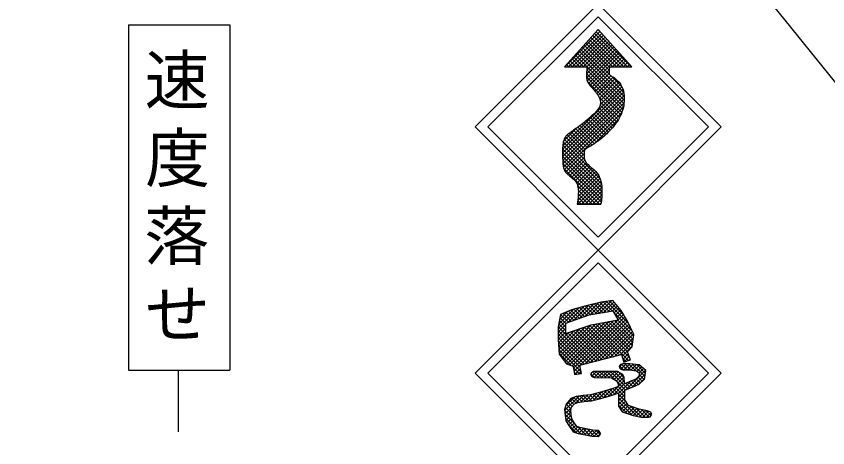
# Model space of a CAD drawing. Units: millimetres, scale not verified. Extents: x 40000 to 680000, y 20000 to 380000.
# Drawn here: x 402743 to 433977, y 265190 to 281808 of the extents above; entities that cross this region are included whole.
import ezdxf
from ezdxf.enums import TextEntityAlignment as Align

# ---------------------------------------------------------------- set-up
doc = ezdxf.new("R2010")
doc.units = ezdxf.units.MM
doc.header["$LTSCALE"] = 1000
doc.layers.add('M-BGD', color=7, linetype='Continuous', lineweight=25)
doc.layers.add('M-STR-STRC', color=7, linetype='Continuous', lineweight=25)
doc.styles.add('ＭＳ ゴシック', font='')
doc.styles.get('ＭＳ ゴシック').set_extended_font_data('MS Gothic')

msp = doc.modelspace()

# ---------------------------------------------------------------- linework, layer by layer
at = {"layer": 'M-BGD'}
for points, knots in [([(348726, 277298), (349806, 278250), (350092, 278517), (351012, 279245), (351567, 279684), (351877, 279933), (352451, 280346), (353285, 280945), (353783, 281238), (354653, 281785), (355368, 282235), (355773, 282482), (356515, 282886), (357645, 283501), (358311, 283784), (359479, 284325), (360393, 284749), (360910, 284978), (361849, 285341), (363254, 285884), (364057, 286149), (365490, 286611), (367652, 287308), (368889, 287614), (371078, 288220), (371604, 288365), (371918, 288378), (372433, 288558), (375545, 289649), (377222, 290440), (380307, 291606), (381491, 292054), (382159, 292290), (383355, 292707), (384569, 293130), (385254, 293359), (386487, 293723), (387341, 293975), (387819, 294123), (388689, 294316), (389442, 294483), (389868, 294572), (390636, 294654), (391822, 294782), (392492, 294792), (393684, 294824), (395932, 294883), (397193, 294868), (399441, 294824), (401162, 294790), (402126, 294755), (403844, 294654), (404606, 294610), (405028, 294509), (405791, 294485), (408370, 294404), (409821, 294226), (412395, 294400), (412760, 294425), (412969, 294413), (413327, 294485), (416260, 295076), (418008, 295131), (420777, 296263), (421928, 296733), (422518, 297126), (423571, 297787), (424177, 298167), (424387, 298301), (425095, 298803)], [0, 0, 0, 0, 1, 1, 1, 2, 2, 2, 3, 3, 3, 4, 4, 4, 5, 5, 5, 6, 6, 6, 7, 7, 7, 8, 8, 8, 9, 9, 9, 10, 10, 10, 11, 11, 11, 12, 12, 12, 13, 13, 13, 14, 14, 14, 15, 15, 15, 16, 16, 16, 17, 17, 17, 18, 18, 18, 19, 19, 19, 20, 20, 20, 21, 21, 21, 22, 22, 22, 23, 23, 23, 23]), ([(372179, 279414), (373969, 280016), (374445, 280190), (375886, 280722), (378405, 281651), (379745, 282353), (382254, 283309), (383065, 283618), (383540, 283735), (384371, 283986), (388286, 285170), (390540, 285628), (394531, 286526), (395480, 286740), (396020, 286835), (396986, 286950), (398268, 287102), (398997, 287156), (400288, 287119), (402523, 287055), (403762, 286764), (405961, 286357), (406765, 286208), (407195, 286031), (407993, 285849), (408714, 285684), (409122, 285602), (409855, 285510), (410250, 285461), (410473, 285437), (410871, 285426), (411731, 285401), (412214, 285386), (413073, 285426), (413536, 285447), (413800, 285435), (414258, 285510), (414963, 285625), (415353, 285727), (416036, 285934), (416818, 286170), (417231, 286378), (417983, 286696), (418760, 287024), (419202, 287203), (419931, 287627), (421975, 288818), (423037, 289623), (425011, 290929), (425508, 291258), (425815, 291403), (426281, 291776), (427480, 292734), (428119, 293313), (429275, 294323), (429722, 294713), (429865, 294837), (430416, 295326)], [0, 0, 0, 0, 1, 1, 1, 2, 2, 2, 3, 3, 3, 4, 4, 4, 5, 5, 5, 6, 6, 6, 7, 7, 7, 8, 8, 8, 9, 9, 9, 10, 10, 10, 11, 11, 11, 12, 12, 12, 13, 13, 13, 14, 14, 14, 15, 15, 15, 16, 16, 16, 17, 17, 17, 18, 18, 18, 19, 19, 19, 19])]:
    msp.add_open_spline(points, degree=3, knots=knots, dxfattribs=at)
at = {"layer": 'M-STR-STRC'}
for p, q in [((412887, 305830), (437047, 275786)), ((420404, 277543), (425142, 282280)), ((425142, 282280), (429880, 277543)), ((420899, 277543), (425142, 281785)), ((425142, 281785), (429385, 277543)), ((407059, 281470), (410962, 281470)), ((407059, 281470), (407059, 268174)), ((410962, 281470), (410962, 268174)), ((425142, 281294), (423842, 279865)), ((423852, 279865), (425208, 281221)), ((423993, 279865), (425276, 281147)), ((426271, 279865), (424999, 281137)), ((426412, 279865), (425066, 281211)), ((425318, 281100), (425134, 281285)), ((425142, 281294), (426442, 279865)), ((424135, 279865), (425343, 281073)), ((424276, 279865), (425410, 280999)), ((424417, 279865), (425478, 280925)), ((424559, 279865), (425545, 280851)), ((425705, 279865), (424730, 280841)), ((425847, 279865), (424797, 280915)), ((425988, 279865), (424864, 280989)), ((426130, 279865), (424932, 281063)), ((426118, 278887), (424460, 280544)), ((425581, 279565), (424527, 280618)), ((425563, 279725), (424595, 280692)), ((425580, 279849), (424662, 280766)), ((424693, 279575), (425747, 280629)), ((424699, 279722), (425680, 280703)), ((424700, 279865), (425612, 280777)), ((424701, 279441), (425814, 280555)), ((424725, 279324), (425882, 280481)), ((424433, 279865), (424123, 280174)), ((424574, 279865), (424191, 280248)), ((426134, 278446), (424258, 280322)), ((426143, 278578), (424325, 280396)), ((426142, 278721), (424393, 280470)), ((424764, 279222), (425949, 280407)), ((424819, 279135), (426017, 280333)), ((425690, 279865), (426084, 280259)), ((425832, 279865), (426151, 280184)), ((423842, 279865), (424711, 279865)), ((423867, 279865), (423854, 279878)), ((424008, 279865), (423921, 279952)), ((424150, 279865), (423989, 280026)), ((424291, 279865), (424056, 280100)), ((425582, 279865), (426442, 279865)), ((425973, 279865), (426219, 280110)), ((426114, 279865), (426286, 280036)), ((426256, 279865), (426353, 279962)), ((426397, 279865), (426421, 279888)), ((426084, 278214), (424694, 279603)), ((426114, 278325), (424700, 279739)), ((424884, 279059), (425564, 279739)), ((424953, 278987), (425566, 279599)), ((426050, 278106), (424700, 279456)), ((426009, 278005), (424739, 279276)), ((425022, 278913), (425625, 279517)), ((425086, 278836), (425715, 279466)), ((425143, 278752), (425798, 279407)), ((425190, 278658), (425874, 279342)), ((425223, 278549), (425948, 279274)), ((426051, 279095), (425638, 279508)), ((423771, 276673), (426093, 278995)), ((423775, 276818), (426051, 279094)), ((425218, 278402), (426005, 279189)), ((423773, 276533), (426119, 278879)), ((423773, 276392), (426138, 278757)), ((423775, 276253), (426145, 278623)), ((425961, 277912), (425167, 278706)), ((423782, 276118), (426136, 278472)), ((423802, 275996), (426108, 278303)), ((425857, 277733), (425211, 278379)), ((425912, 277820), (425227, 278504)), ((423837, 275890), (426049, 278102)), ((425604, 277420), (424976, 278049)), ((425673, 277493), (425046, 278120)), ((425736, 277571), (425113, 278195)), ((425797, 277651), (425170, 278279)), ((425239, 277078), (424599, 277719)), ((425317, 277142), (424676, 277783)), ((425391, 277209), (424752, 277848)), ((425465, 277277), (424827, 277915)), ((425535, 277348), (424902, 277981)), ((424971, 276883), (425916, 277828)), ((420404, 277543), (425142, 272805)), ((420899, 277543), (425142, 273300)), ((423799, 276983), (424323, 277507)), ((424730, 276739), (424107, 277361)), ((424819, 276791), (424192, 277418)), ((424908, 276843), (424277, 277475)), ((424995, 276899), (424360, 277533)), ((425078, 276956), (424441, 277593)), ((425160, 277016), (424521, 277655)), ((425142, 273300), (429385, 277543)), ((425142, 272805), (429880, 277543)), ((424627, 276277), (423832, 277072)), ((424606, 276439), (423882, 277163)), ((424605, 276581), (423948, 277238)), ((424645, 276682), (424025, 277302)), ((425265, 275355), (423777, 276844)), ((425212, 275549), (423795, 276966)), ((425280, 275199), (423771, 276707)), ((425285, 275052), (423772, 276565)), ((425283, 274913), (423773, 276423)), ((423886, 275798), (424606, 276518)), ((425272, 274782), (423774, 276280)), ((425259, 274654), (423781, 276133)), ((423956, 275727), (424603, 276373)), ((424033, 275662), (424632, 276261)), ((424114, 275602), (424677, 276165)), ((425195, 274576), (423809, 275963)), ((424190, 275536), (424747, 276094)), ((424258, 275463), (424822, 276027)), ((424313, 275377), (424900, 275963)), ((424349, 275271), (424977, 275899)), ((424370, 275151), (425048, 275828)), ((424353, 274709), (425208, 275564)), ((424372, 274869), (425170, 275668)), ((424377, 275016), (425112, 275751)), ((425054, 274576), (424346, 275285)), ((424362, 274576), (425240, 275455)), ((424503, 274576), (425268, 275341)), ((424645, 274576), (425279, 275211)), ((424912, 274576), (424375, 275114)), ((424771, 274576), (424376, 274972)), ((424786, 274576), (425285, 275075)), ((424927, 274576), (425284, 274933)), ((424330, 274576), (425247, 274576)), ((424347, 274576), (424333, 274590)), ((424488, 274576), (424353, 274712)), ((424630, 274576), (424369, 274837)), ((425069, 274576), (425272, 274780)), ((425210, 274576), (425255, 274621)), ((420404, 268067), (425142, 272805)), ((425142, 272805), (429880, 268067)), ((420899, 268067), (425142, 272310)), ((425142, 272310), (429385, 268067)), ((424823, 270299), (425335, 270810)), ((424994, 270328), (425495, 270830)), ((425164, 270357), (425656, 270849)), ((425691, 270447), (425329, 270810)), ((425335, 270386), (425752, 270804)), ((426309, 269971), (425455, 270825)), ((426135, 270286), (425581, 270840)), ((425717, 270846), (425708, 270855)), ((423603, 269786), (424397, 270580)), ((423624, 269948), (424201, 270525)), ((423952, 269994), (424594, 270635)), ((424421, 270162), (424092, 270491)), ((424173, 270073), (424785, 270685)), ((424525, 270200), (424199, 270525)), ((424629, 270237), (424310, 270556)), ((424394, 270153), (424973, 270732)), ((424733, 270275), (424420, 270587)), ((424846, 270303), (424531, 270618)), ((424615, 270232), (425161, 270778)), ((424967, 270323), (424641, 270649)), ((425087, 270344), (424754, 270678)), ((425208, 270365), (424867, 270706)), ((425329, 270385), (424981, 270734)), ((425450, 270406), (425094, 270762)), ((425571, 270426), (425208, 270790)), ((425505, 270415), (425817, 270727)), ((425676, 270444), (425881, 270650)), ((425756, 270383), (425945, 270573)), ((425808, 270294), (426010, 270496)), ((423655, 270121), (423978, 270444)), ((423901, 269975), (423671, 270205)), ((423687, 270294), (423736, 270343)), ((424005, 270012), (423693, 270325)), ((424109, 270050), (423792, 270366)), ((424213, 270087), (423892, 270408)), ((424317, 270125), (423992, 270449)), ((424141, 268344), (426116, 270319)), ((424187, 268249), (426168, 270229)), ((426443, 269696), (425756, 270382)), ((425861, 270205), (426064, 270409)), ((423602, 269644), (423885, 269926)), ((423881, 269712), (423627, 269966)), ((423884, 269851), (423649, 270086)), ((423679, 268731), (424864, 269915)), ((423740, 268651), (425041, 269952)), ((423802, 268570), (425217, 269986)), ((423863, 268490), (425392, 270020)), ((423928, 268413), (425568, 270054)), ((424034, 268379), (425743, 270088)), ((424450, 268370), (426220, 270140)), ((424642, 268421), (426271, 270049)), ((425845, 268738), (424717, 269866)), ((425957, 268767), (424823, 269901)), ((424834, 268471), (426317, 269954)), ((426312, 268554), (424935, 269931)), ((426353, 268655), (425053, 269954)), ((426277, 268872), (425172, 269977)), ((426335, 268955), (425290, 270000)), ((426402, 269029), (425409, 270023)), ((426456, 269117), (425527, 270046)), ((426473, 269241), (425645, 270069)), ((426490, 269365), (425764, 270092)), ((426507, 269490), (425882, 270115)), ((423600, 269358), (423880, 269639)), ((423601, 269501), (423883, 269783)), ((424726, 268443), (423601, 269567)), ((424838, 268472), (423603, 269707)), ((424950, 268502), (423605, 269847)), ((423608, 269225), (424014, 269631)), ((423616, 269092), (424226, 269702)), ((423624, 268959), (424439, 269773)), ((423633, 268826), (424651, 269844)), ((425062, 268531), (423975, 269618)), ((425174, 268561), (424081, 269653)), ((425286, 268590), (424187, 269689)), ((425398, 268620), (424293, 269724)), ((425509, 268649), (424399, 269760)), ((425621, 268679), (424505, 269795)), ((425733, 268708), (424611, 269831)), ((425026, 268522), (426363, 269859)), ((425218, 268573), (426410, 269764)), ((425410, 268623), (426456, 269669)), ((425602, 268674), (426502, 269574)), ((424614, 268413), (423600, 269427)), ((424502, 268384), (423604, 269281)), ((425794, 268724), (426499, 269429)), ((425986, 268775), (426477, 269265)), ((424444, 268300), (423614, 269131)), ((424486, 268117), (423623, 268980)), ((426057, 268704), (426454, 269101)), ((424106, 268355), (423633, 268829)), ((426210, 268515), (426073, 268652)), ((426089, 268595), (426300, 268806)), ((426122, 268486), (426336, 268701)), ((424209, 268129), (424432, 268353)), ((425952, 268298), (426071, 268418)), ((426121, 268189), (425963, 268346)), ((426012, 268218), (426219, 268424)), ((426262, 268189), (426043, 268408)), ((426125, 268189), (426360, 268424)), ((426411, 268181), (426168, 268424)), ((426266, 268189), (426487, 268409)), ((426571, 268163), (426310, 268424)), ((426343, 268566), (426373, 268596)), ((426401, 268182), (426614, 268395)), ((426944, 267931), (426463, 268412)), ((426528, 268168), (426730, 268369)), ((426963, 268053), (426623, 268394)), ((426639, 268138), (426806, 268305)), ((407059, 268174), (410962, 268174)), ((408975, 268174), (408975, 265803)), ((420404, 268067), (425142, 263330)), ((420899, 268067), (425142, 263825)), ((424419, 268042), (424182, 268280)), ((424296, 268024), (424213, 268107)), ((424237, 268015), (424459, 268237)), ((424403, 268040), (424485, 268122)), ((424999, 267897), (424862, 268033)), ((424894, 267947), (425078, 268132)), ((425142, 267895), (424928, 268109)), ((424986, 267898), (425220, 268132)), ((425285, 267893), (425046, 268132)), ((425124, 267895), (425361, 268132)), ((425142, 263825), (429385, 268067)), ((425142, 263330), (429880, 268067)), ((425429, 267891), (425188, 268132)), ((425263, 267893), (425502, 268132)), ((425572, 267889), (425329, 268132)), ((425403, 267891), (425644, 268132)), ((425805, 267797), (425470, 268132)), ((425543, 267889), (425785, 268132)), ((426287, 267457), (425612, 268132)), ((425670, 267875), (425912, 268118)), ((426153, 267732), (425753, 268132)), ((425760, 267823), (426002, 268066)), ((425849, 267771), (426090, 268012)), ((426146, 267881), (425904, 268123)), ((426207, 267422), (426960, 268175)), ((426457, 267531), (426960, 268034)), ((426716, 268073), (426883, 268240)), ((426912, 267822), (426719, 268015)), ((425526, 267166), (426151, 267790)), ((426188, 267414), (425864, 267738)), ((425894, 267676), (426136, 267917)), ((425923, 267280), (426410, 267767)), ((426385, 267500), (426207, 267679)), ((426484, 267542), (426305, 267721)), ((426585, 267583), (426404, 267764)), ((426686, 267623), (426505, 267805)), ((426768, 267683), (426601, 267850)), ((426840, 267753), (426673, 267919)), ((426694, 267626), (426933, 267866)), ((425141, 267063), (425473, 267395)), ((425333, 267114), (425681, 267462)), ((425575, 267179), (425383, 267371)), ((425681, 267214), (425494, 267401)), ((425788, 267249), (425601, 267436)), ((425892, 267286), (425708, 267470)), ((425733, 267231), (426160, 267659)), ((426163, 267156), (425812, 267507)), ((426163, 267298), (425911, 267550)), ((425923, 267139), (426163, 267378)), ((423850, 266621), (424411, 267182)), ((423886, 266799), (424226, 267138)), ((424288, 266910), (424108, 267090)), ((424396, 266943), (424208, 267131)), ((424274, 266904), (424574, 267204)), ((424521, 266960), (424312, 267169)), ((424648, 266974), (424437, 267186)), ((424464, 266952), (424731, 267219)), ((424777, 266987), (424562, 267202)), ((424625, 266972), (424898, 267244)), ((424902, 267003), (424690, 267215)), ((424782, 266988), (425087, 267292)), ((425015, 267031), (424819, 267228)), ((425128, 267060), (424934, 267254)), ((424951, 267015), (425279, 267343)), ((425240, 267089), (425047, 267282)), ((425352, 267119), (425160, 267311)), ((425463, 267149), (425271, 267341)), ((426197, 266981), (425923, 267255)), ((425923, 266997), (426163, 267237)), ((426635, 266402), (425923, 267113)), ((425923, 266856), (426163, 267095)), ((423860, 266490), (424116, 266746)), ((424092, 266540), (423874, 266758)), ((424096, 266678), (423907, 266867)), ((424138, 266777), (423971, 266944)), ((424203, 266854), (424036, 267020)), ((426459, 266436), (425923, 266972)), ((426238, 266516), (425923, 266831)), ((425953, 266744), (426194, 266985)), ((426010, 266660), (426251, 266901)), ((426069, 266577), (426312, 266820)), ((426173, 266540), (426416, 266782)), ((426277, 266502), (426520, 266745)), ((426804, 266374), (426384, 266794)), ((424113, 266378), (423848, 266643)), ((424270, 266080), (423860, 266489)), ((423877, 266365), (424089, 266577)), ((423896, 266243), (424102, 266449)), ((426380, 266464), (426623, 266707)), ((426485, 266427), (426728, 266671)), ((426945, 266374), (426606, 266714)), ((426606, 266407), (426849, 266650)), ((426726, 266386), (426970, 266630)), ((427085, 266376), (426803, 266658)), ((426856, 266374), (427081, 266599)), ((427176, 266427), (426973, 266629)), ((426997, 266374), (427174, 266551)), ((424492, 265716), (423883, 266325)), ((423944, 266150), (424121, 266327)), ((423996, 266060), (424168, 266232)), ((424054, 265977), (424223, 266145)), ((424301, 265766), (423982, 266085)), ((424113, 265894), (424282, 266063)), ((424172, 265812), (424356, 265996)), ((424276, 265775), (424465, 265963)), ((424672, 265677), (424352, 265997)), ((424383, 265740), (424581, 265938)), ((424499, 265715), (424697, 265913)), ((424849, 265642), (424546, 265945)), ((424616, 265690), (424815, 265889)), ((425005, 265628), (424726, 265906)), ((424732, 265665), (424934, 265866)), ((424851, 265642), (425070, 265861)), ((425147, 265627), (424902, 265871)), ((424979, 265629), (425178, 265828)), ((425215, 265700), (425054, 265862)), ((425116, 265624), (425225, 265734))]:
    msp.add_line(p, q, dxfattribs=at)
for points in [[(426032, 268787), (426123, 268481), (426379, 268580), (426272, 268886), (426451, 269082), (426515, 269547), (426264, 270063), (426024, 270478), (425709, 270855), (425251, 270800), (424682, 270660), (424119, 270502), (423693, 270325), (423604, 269841), (423600, 269362), (423635, 268789), (423919, 268416), (424172, 268334), (424230, 268014), (424501, 268054), (424430, 268365)], [(424877, 269920), (425911, 270120), (425716, 270451), (424779, 270291), (423886, 269970), (423879, 269586)], [(426088, 268189), (426349, 268189), (426616, 268157), (426727, 268064), (426709, 267953), (426589, 267838), (426420, 267771), (426157, 267657), (426145, 267897), (426088, 268017), (425888, 268132), (424960, 268132), (424885, 268078), (424851, 268013), (424878, 267960), (424931, 267918), (424991, 267897), (425648, 267888), (425848, 267772), (425906, 267653), (425911, 267550), (425786, 267496), (425502, 267403), (425138, 267305), (424840, 267230), (424569, 267203), (424299, 267168), (424090, 267083), (423908, 266870), (423846, 266666), (423864, 266448), (423899, 266227), (424006, 266045), (424174, 265809), (424370, 265743), (424698, 265672), (424902, 265632), (425142, 265623), (425209, 265681), (425235, 265765), (425151, 265858), (424929, 265866), (424746, 265902), (424433, 265970), (424322, 266008), (424203, 266173), (424125, 266307), (424097, 266477), (424084, 266640), (424119, 266755), (424232, 266887), (424359, 266938), (424596, 266969), (424881, 266997), (425197, 267078), (425569, 267177), (425869, 267276), (425923, 267299), (425923, 267297), (425923, 266996), (425923, 266787), (426065, 266578), (426483, 266427), (426798, 266374), (427077, 266374), (427140, 266386), (427171, 266417), (427204, 266480), (427171, 266558), (427037, 266618), (426722, 266672), (426305, 266822), (426163, 267031), (426163, 267240), (426163, 267403), (426510, 267554), (426719, 267636), (426929, 267838), (426980, 268159), (426713, 268383), (426363, 268424), (426088, 268424), (425994, 268391), (425943, 268317), (425965, 268266), (426008, 268220)]]:
    msp.add_lwpolyline(points, close=True, dxfattribs=at)
for points in [[(424711, 279865), (424711, 279864), (424711, 279862), (424711, 279861), (424711, 279860), (424710, 279855), (424710, 279853), (424710, 279851), (424709, 279843), (424709, 279841), (424709, 279838), (424708, 279830), (424708, 279827), (424704, 279790), (424694, 279679), (424691, 279642), (424689, 279613), (424685, 279524), (424687, 279494), (424687, 279470), (424695, 279396), (424701, 279372), (424706, 279349), (424731, 279284), (424741, 279263), (424752, 279243), (424791, 279186), (424805, 279167), (424821, 279147), (424871, 279089), (424888, 279070), (424906, 279049), (424961, 278989), (424979, 278968), (424997, 278947), (425051, 278882), (425068, 278860), (425083, 278841), (425123, 278781), (425136, 278761), (425147, 278741), (425180, 278679), (425189, 278657), (425197, 278637), (425217, 278574), (425221, 278553), (425225, 278532), (425231, 278470), (425228, 278450), (425225, 278422), (425201, 278340), (425189, 278314), (425176, 278286), (425125, 278211), (425106, 278187), (425086, 278161), (425018, 278090), (424995, 278067), (424972, 278044), (424898, 277978), (424874, 277956), (424843, 277928), (424749, 277846), (424718, 277818), (424688, 277793), (424597, 277716), (424566, 277691), (424536, 277666), (424443, 277594), (424412, 277571), (424379, 277547), (424281, 277478), (424247, 277455), (424226, 277440), (424161, 277398), (424140, 277384), (424118, 277369), (424055, 277325), (424034, 277310), (424014, 277294), (423957, 277247), (423939, 277229), (423923, 277212), (423876, 277158), (423864, 277138), (423848, 277112), (423811, 277027), (423802, 276997), (423793, 276966), (423779, 276869), (423776, 276837), (423773, 276802), (423771, 276698), (423771, 276663), (423771, 276627), (423773, 276518), (423773, 276482), (423774, 276444), (423773, 276330), (423774, 276291), (423775, 276255), (423779, 276144), (423783, 276108), (423787, 276074), (423804, 275973), (423815, 275941), (423825, 275911), (423867, 275825), (423886, 275799), (423903, 275775), (423969, 275714), (423992, 275695), (424016, 275674), (424094, 275618), (424118, 275598), (424144, 275577), (424219, 275513), (424240, 275488), (424262, 275461), (424319, 275375), (424330, 275342), (424347, 275297), (424372, 275155), (424376, 275107), (424380, 275057), (424374, 274907), (424371, 274857), (424368, 274817), (424351, 274697), (424346, 274658), (424343, 274641), (424334, 274593), (424330, 274576)], [(425582, 279865), (425582, 279864), (425582, 279862), (425582, 279861), (425581, 279860), (425581, 279854), (425580, 279853), (425580, 279850), (425579, 279843), (425579, 279840), (425578, 279838), (425577, 279829), (425577, 279827), (425574, 279808), (425565, 279750), (425563, 279731), (425562, 279716), (425558, 279669), (425559, 279653), (425559, 279640), (425564, 279602), (425568, 279590), (425572, 279579), (425591, 279549), (425598, 279539), (425603, 279533), (425622, 279518), (425629, 279514), (425636, 279509), (425659, 279495), (425667, 279491), (425675, 279486), (425700, 279473), (425709, 279469), (425717, 279464), (425744, 279452), (425751, 279446), (425796, 279408), (425933, 279297), (425968, 279250), (426003, 279203), (426079, 279041), (426096, 278985), (426114, 278927), (426142, 278744), (426145, 278683), (426148, 278622), (426136, 278437), (426125, 278376), (426114, 278311), (426058, 278118), (426033, 278057), (426009, 277996), (425916, 277824), (425882, 277769), (425847, 277715), (425730, 277561), (425688, 277512), (425647, 277463), (425514, 277326), (425469, 277281), (425438, 277250), (425340, 277162), (425306, 277133), (425273, 277105), (425170, 277022), (425134, 276996), (425098, 276969), (424986, 276892), (424948, 276868), (424908, 276842), (424785, 276771), (424744, 276747), (424736, 276742), (424714, 276730), (424706, 276726), (424699, 276722), (424677, 276708), (424671, 276703), (424664, 276699), (424646, 276684), (424641, 276678), (424636, 276673), (424622, 276655), (424619, 276649), (424616, 276642), (424609, 276620), (424608, 276613), (424606, 276605), (424605, 276581), (424605, 276573), (424605, 276565), (424606, 276539), (424606, 276531), (424606, 276522), (424607, 276497), (424607, 276488), (424607, 276480), (424607, 276457), (424606, 276450), (424606, 276442), (424605, 276420), (424604, 276413), (424604, 276405), (424603, 276384), (424603, 276377), (424603, 276370), (424601, 276349), (424603, 276343), (424615, 276307), (424653, 276198), (424675, 276167), (424699, 276133), (424798, 276049), (424829, 276021), (424865, 275990), (424979, 275902), (425012, 275868), (425047, 275832), (425146, 275717), (425168, 275672), (425198, 275609), (425257, 275408), (425268, 275339), (425280, 275268), (425286, 275052), (425286, 274980), (425286, 274923), (425270, 274751), (425264, 274694), (425262, 274670), (425252, 274600), (425247, 274576)]]:
    msp.add_open_spline(points, degree=3, knots=[0, 0, 0, 0, 1, 1, 1, 2, 2, 2, 3, 3, 3, 4, 4, 4, 5, 5, 5, 6, 6, 6, 7, 7, 7, 8, 8, 8, 9, 9, 9, 10, 10, 10, 11, 11, 11, 12, 12, 12, 13, 13, 13, 14, 14, 14, 15, 15, 15, 16, 16, 16, 17, 17, 17, 18, 18, 18, 19, 19, 19, 20, 20, 20, 21, 21, 21, 22, 22, 22, 23, 23, 23, 24, 24, 24, 25, 25, 25, 26, 26, 26, 27, 27, 27, 28, 28, 28, 29, 29, 29, 30, 30, 30, 31, 31, 31, 32, 32, 32, 33, 33, 33, 34, 34, 34, 35, 35, 35, 36, 36, 36, 37, 37, 37, 38, 38, 38, 39, 39, 39, 40, 40, 40, 41, 41, 41, 42, 42, 42, 43, 43, 43, 44, 44, 44, 44], dxfattribs=at)

# ---------------------------------------------------------------- texts
at = {"layer": 'M-STR-STRC', "style": 'ＭＳ ゴシック'}
for s, p in [('速', (407684, 277881)), ('度', (407704, 274881)), ('落', (407665, 271881)), ('せ', (407704, 268881))]:
    msp.add_text(s, height=1833, dxfattribs=at).set_placement(p, align=Align.BOTTOM_LEFT)

doc.saveas('drawing.dxf')
